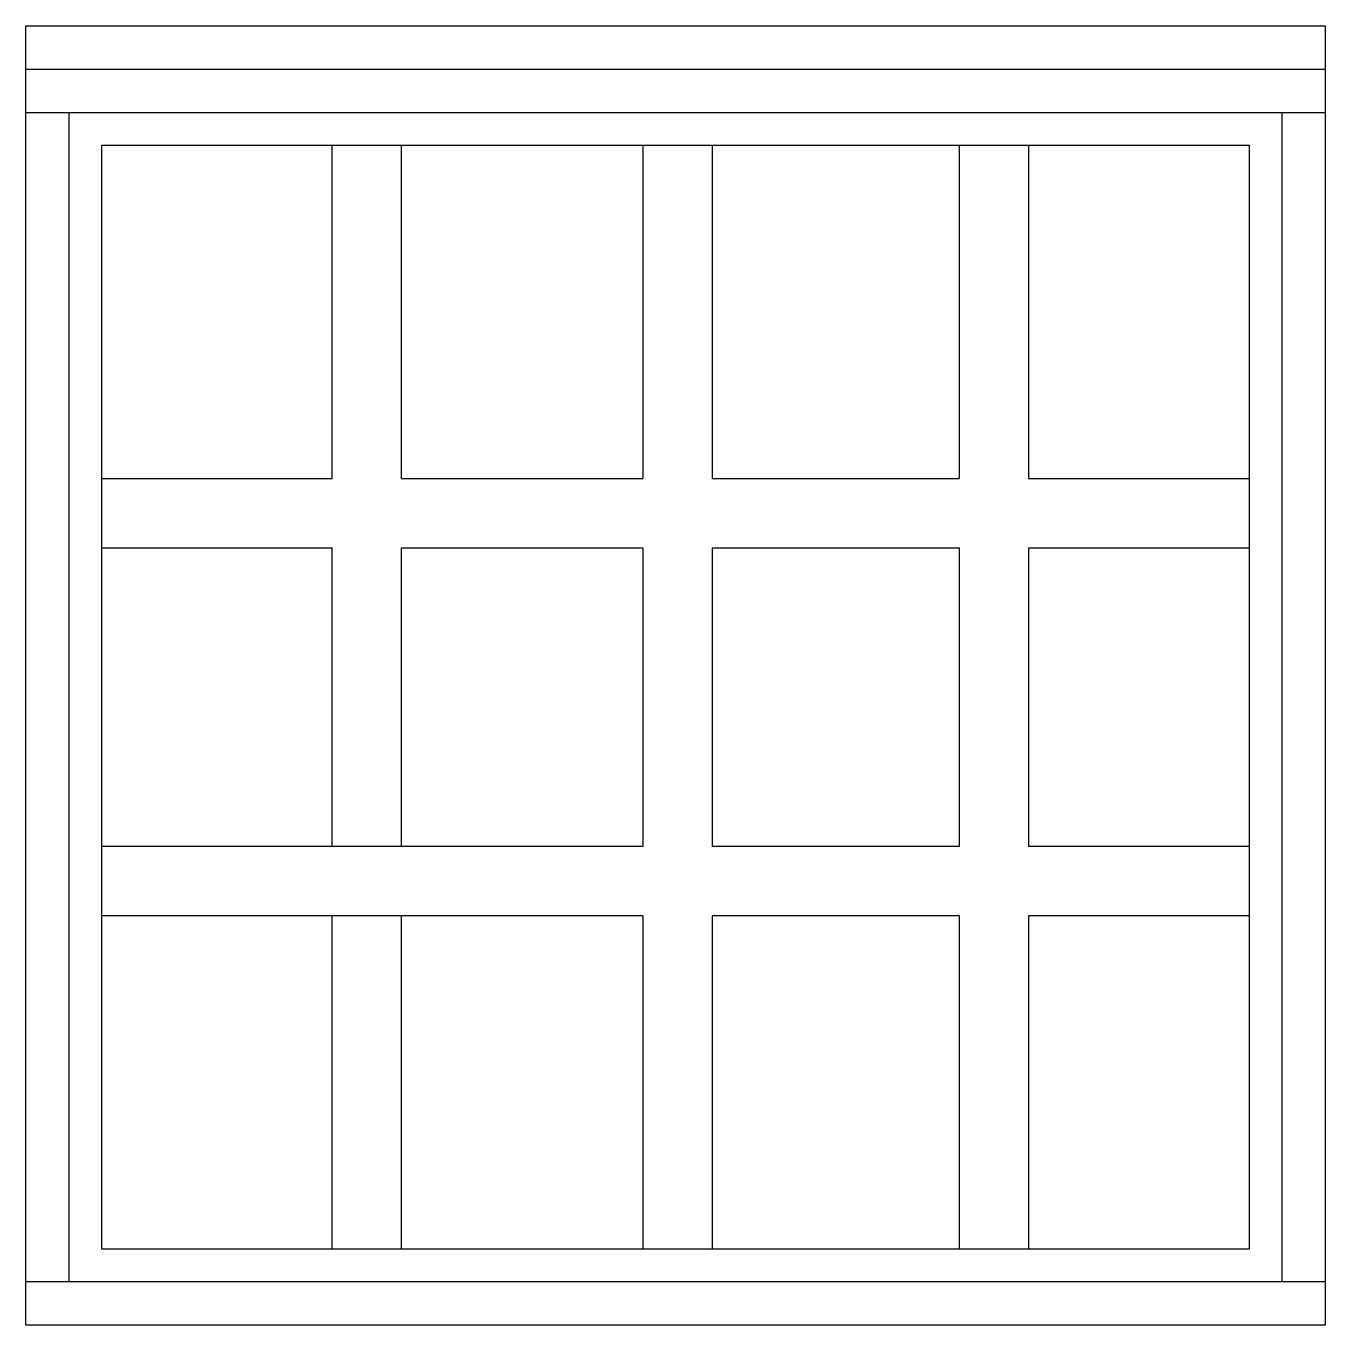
# Model space of a CAD drawing. Header units: millimetres. Extents: x 325.274 to 325.874, y 1330.733 to 1331.333.
import ezdxf

# ---------------------------------------------------------------- set-up
doc = ezdxf.new("R2010")
doc.units = ezdxf.units.MM
doc.header["$LTSCALE"] = 0.5
doc.layers.add('Gravia_Janelas', color=1, linetype='Continuous')

msp = doc.modelspace()

# ---------------------------------------------------------------- linework, layer by layer
at = {"layer": 'Gravia_Janelas', "color": 2, "linetype": 'Continuous'}
for p, q in [((325.27379, 1330.73327), (325.27379, 1331.33327)), ((325.27379, 1331.33327), (325.87379, 1331.33327)), ((325.87379, 1331.33327), (325.87379, 1330.73327)), ((325.87379, 1330.73327), (325.27379, 1330.73327))]:
    msp.add_line(p, q, dxfattribs=at)
at = {"layer": 'Gravia_Janelas', "linetype": 'Continuous'}
for p, q in [((325.27379, 1331.31327), (325.87379, 1331.31327)), ((325.27379, 1331.29327), (325.87379, 1331.29327)), ((325.29379, 1330.75327), (325.29379, 1331.29327)), ((325.85379, 1331.29327), (325.85379, 1330.75327)), ((325.30879, 1331.27827), (325.83879, 1331.27827)), ((325.30879, 1330.76827), (325.30879, 1331.27827)), ((325.41526, 1331.12431), (325.41526, 1331.27827)), ((325.44726, 1331.12431), (325.44726, 1331.27827)), ((325.55865, 1331.27827), (325.55865, 1331.12431)), ((325.59065, 1331.27827), (325.59065, 1331.12431)), ((325.70485, 1331.27827), (325.70485, 1331.12431)), ((325.73685, 1331.27827), (325.73685, 1331.12431)), ((325.83879, 1331.27827), (325.83879, 1330.76827)), ((325.30879, 1331.12431), (325.41526, 1331.12431)), ((325.44726, 1331.12431), (325.55865, 1331.12431)), ((325.59065, 1331.12431), (325.70485, 1331.12431)), ((325.73685, 1331.12431), (325.83879, 1331.12431)), ((325.30879, 1331.09231), (325.41526, 1331.09231)), ((325.41526, 1330.95433), (325.41526, 1331.09231)), ((325.44726, 1331.09231), (325.55865, 1331.09231)), ((325.44726, 1330.95433), (325.44726, 1331.09231)), ((325.55865, 1331.09231), (325.55865, 1330.95433)), ((325.59065, 1331.09231), (325.59065, 1330.95433)), ((325.59065, 1331.09231), (325.70485, 1331.09231)), ((325.70485, 1331.09231), (325.70485, 1330.95433)), ((325.73685, 1331.09231), (325.73685, 1330.95433)), ((325.73685, 1331.09231), (325.83879, 1331.09231)), ((325.55865, 1330.95433), (325.30879, 1330.95433)), ((325.70485, 1330.95433), (325.59065, 1330.95433)), ((325.83879, 1330.95433), (325.73685, 1330.95433)), ((325.55865, 1330.92233), (325.30879, 1330.92233)), ((325.41526, 1330.76827), (325.41526, 1330.92233)), ((325.44726, 1330.76827), (325.44726, 1330.92233)), ((325.55865, 1330.92233), (325.55865, 1330.76827)), ((325.59065, 1330.92233), (325.59065, 1330.76827)), ((325.70485, 1330.92233), (325.59065, 1330.92233)), ((325.70485, 1330.92233), (325.70485, 1330.76827)), ((325.83879, 1330.92233), (325.73685, 1330.92233)), ((325.73685, 1330.92233), (325.73685, 1330.76827)), ((325.83879, 1330.76827), (325.30879, 1330.76827)), ((325.87379, 1330.75327), (325.27379, 1330.75327))]:
    msp.add_line(p, q, dxfattribs=at)

doc.saveas('drawing.dxf')
